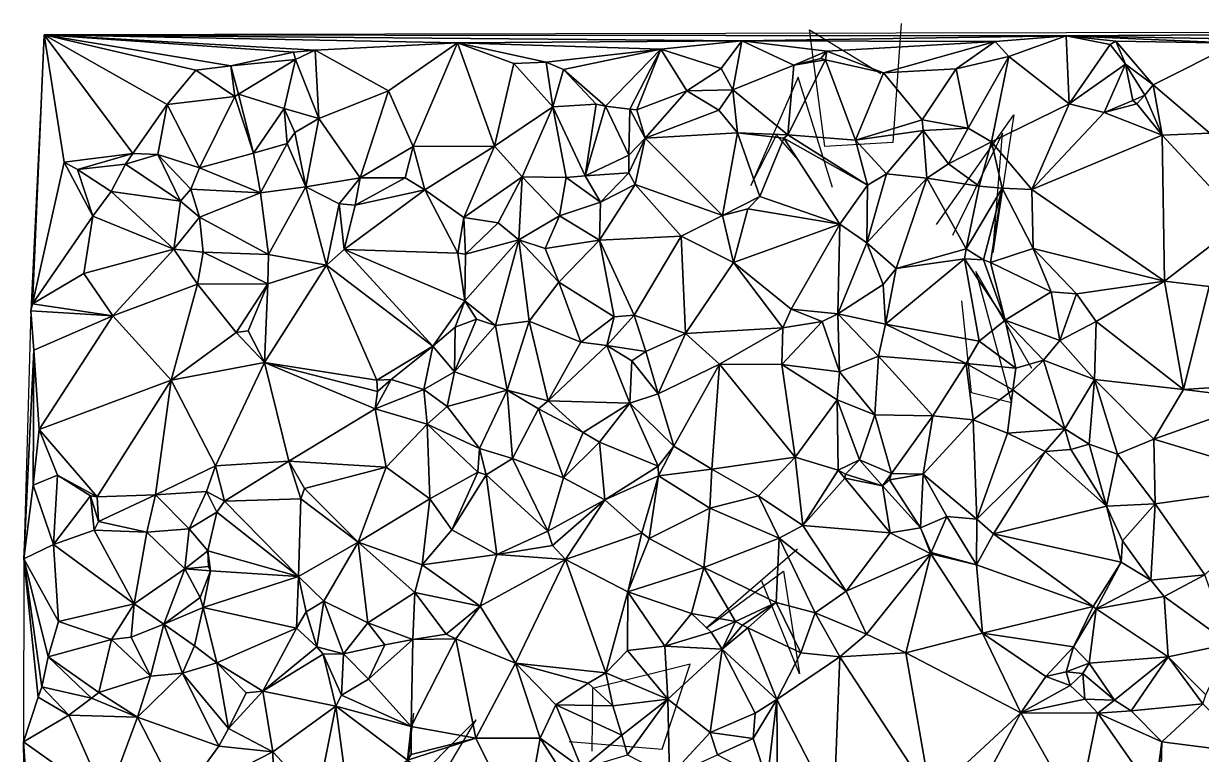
# Model space of a CAD drawing. Header units: metres. Extents: x -15 to 15.4, y -15 to 15.8.
# Drawn here: x -14.99 to 0.78, y 5.32 to 15.1 of the extents above; entities that cross this region are included whole.
import ezdxf

# ---------------------------------------------------------------- set-up
doc = ezdxf.new("R2010")
doc.units = ezdxf.units.M
doc.layers.add('CRACKS', color=1, linetype='Continuous')
doc.layers.add('STREET_MESH', color=7, linetype='Continuous')

msp = doc.modelspace()

# ---------------------------------------------------------------- linework, layer by layer
at = {"layer": 'CRACKS'}
for points in [[(-3.237, 15.103, 0.1), (-3.35, 13.513, 0.1), (-4.26, 13.457, 0.1), (-4.464, 15.02, 0.1), (-3.507, 14.435, 0.1)], [(-4.154, 12.911, 0.1), (-4.615, 14.384, 0.1), (-5.251, 12.936, 0.1), (-4.907, 13.611, 0.1), (-4.62, 13.281, 0.1)], [(-2.761, 12.415, 0.1), (-1.727, 13.883, 0.1), (-2.01, 12.033, 0.1), (-1.88, 13.636, 0.1), (-2.549, 12.269, 0.1)], [(-1.486, 10.488, 0.1), (-2.236, 11.786, 0.1), (-1.757, 10.026, 0.1), (-2.294, 10.161, 0.1), (-2.426, 11.394, 0.1)], [(-4.623, 8.069, 0.1), (-5.846, 7.011, 0.1), (-4.812, 7.776, 0.1), (-4.598, 6.398, 0.1), (-5.102, 7.639, 0.1)], [(-7.683, 5.496, 0.1), (-6.435, 5.392, 0.1), (-6.063, 6.529, 0.1), (-7.368, 6.203, 0.1), (-7.38, 5.365, 0.1)], [(-9.326, 5.118, 0.1), (-8.93, 5.783, 0.1), (-9.912, 4.799, 0.1), (-9.944, 4.297, 0.1), (-9.761, 5.872, 0.1)]]:
    msp.add_polyline3d(points, dxfattribs=at)
at = {"layer": 'STREET_MESH'}
for points in [[(-1.026, 14.94), (8.105, 14.999), (-14.715, 14.951)], [(-1.026, 14.94), (3.969, 14.844), (8.105, 14.999)], [(-14.892, 11.259), (-14.87, 11.354), (-14.715, 14.951)], [(-14.87, 11.354), (-14.444, 13.25), (-14.715, 14.951)], [(-11.084, 14.749), (-9.18, 14.846), (-14.715, 14.951)], [(-12.682, 14.479), (-12.213, 14.536), (-14.715, 14.951)], [(-12.213, 14.536), (-11.375, 14.719), (-14.715, 14.951)], [(-11.375, 14.719), (-11.084, 14.749), (-14.715, 14.951)], [(-9.18, 14.846), (-5.372, 14.871), (-14.715, 14.951)], [(-5.372, 14.871), (-1.026, 14.94), (-14.715, 14.951)], [(-13.067, 14.019), (-12.682, 14.479), (-14.715, 14.951)], [(-14.444, 13.25), (-13.527, 13.363), (-14.715, 14.951)], [(-13.527, 13.363), (-13.067, 14.019), (-14.715, 14.951)], [(-11.084, 14.749), (-10.101, 14.205), (-9.18, 14.846)], [(-10.101, 14.205), (-9.771, 13.458), (-9.18, 14.846)], [(-9.771, 13.458), (-8.683, 13.464), (-9.18, 14.846)], [(-6.453, 14.76), (-5.372, 14.871), (-9.18, 14.846)], [(-8.683, 13.464), (-8.422, 14.57), (-9.18, 14.846)], [(-8.422, 14.57), (-7.992, 14.585), (-9.18, 14.846)], [(-7.992, 14.585), (-6.453, 14.76), (-9.18, 14.846)], [(-5.648, 14.501), (-5.372, 14.871), (-6.453, 14.76)], [(-5.648, 14.501), (-5.49, 14.215), (-5.372, 14.871)], [(-5.372, 14.871), (-5.49, 14.215), (-4.672, 14.548)], [(-1.026, 14.94), (-5.372, 14.871), (-1.977, 14.865)], [(-4.231, 14.733), (-5.372, 14.871), (-4.672, 14.548)], [(-5.372, 14.871), (-4.231, 14.733), (-1.977, 14.865)], [(-4.231, 14.733), (-3.473, 14.445), (-1.977, 14.865)], [(-3.473, 14.445), (-2.499, 14.498), (-1.977, 14.865)], [(-2.499, 14.498), (-1.795, 14.664), (-1.977, 14.865)], [(-1.795, 14.664), (-1.026, 14.94), (-1.977, 14.865)], [(-1.795, 14.664), (-0.985, 14.027), (-1.026, 14.94)], [(-1.026, 14.94), (1.252, 14.839), (3.969, 14.844)], [(-0.363, 14.87), (1.252, 14.839), (-1.026, 14.94)], [(-0.438, 14.823), (-0.363, 14.87), (-1.026, 14.94)], [(-0.985, 14.027), (-0.438, 14.823), (-1.026, 14.94)], [(-0.438, 14.823), (-0.232, 14.559), (-0.363, 14.87)], [(-0.363, 14.87), (0.14, 14.284), (1.252, 14.839)], [(-0.363, 14.87), (-0.232, 14.559), (0.14, 14.284)], [(0.14, 14.284), (0.895, 13.636), (1.252, 14.839)], [(-11.346, 14.621), (-11.375, 14.719), (-12.213, 14.536)], [(-11.375, 14.719), (-11.346, 14.621), (-11.084, 14.749)], [(-11.346, 14.621), (-11.034, 13.834), (-11.084, 14.749)], [(-11.034, 13.834), (-10.101, 14.205), (-11.084, 14.749)], [(-7.992, 14.585), (-7.758, 14.49), (-6.453, 14.76)], [(-7.758, 14.49), (-7.195, 14), (-6.453, 14.76)], [(-7.195, 14), (-6.871, 13.958), (-6.453, 14.76)], [(-6.871, 13.958), (-6.778, 13.951), (-6.453, 14.76)], [(-6.778, 13.951), (-6.105, 14.203), (-6.453, 14.76)], [(-6.105, 14.203), (-5.648, 14.501), (-6.453, 14.76)], [(-4.31, 14.638), (-4.231, 14.733), (-4.672, 14.548)], [(-4.31, 14.638), (-4.25, 14.619), (-4.231, 14.733)], [(-4.231, 14.733), (-4.25, 14.619), (-3.473, 14.445)], [(-0.438, 14.823), (-0.985, 14.027), (-0.232, 14.559)], [(-12.682, 14.479), (-12.158, 14.128), (-12.213, 14.536)], [(-12.111, 14.158), (-11.346, 14.621), (-12.213, 14.536)], [(-12.158, 14.128), (-12.111, 14.158), (-12.213, 14.536)], [(-11.499, 13.967), (-11.346, 14.621), (-12.111, 14.158)], [(-11.346, 14.621), (-11.499, 13.967), (-11.034, 13.834)], [(-8.683, 13.464), (-7.902, 13.987), (-8.422, 14.57)], [(-7.902, 13.987), (-7.992, 14.585), (-8.422, 14.57)], [(-7.758, 14.49), (-7.992, 14.585), (-7.902, 13.987)], [(-5.49, 14.215), (-4.754, 13.614), (-4.672, 14.548)], [(-4.754, 13.614), (-4.25, 14.619), (-4.672, 14.548)], [(-4.754, 13.614), (-3.849, 13.541), (-4.25, 14.619)], [(-4.25, 14.619), (-4.31, 14.638), (-4.672, 14.548)], [(-4.25, 14.619), (-3.849, 13.541), (-3.473, 14.445)], [(-2.341, 13.702), (-1.795, 14.664), (-2.499, 14.498)], [(-2.028, 13.522), (-1.795, 14.664), (-2.341, 13.702)], [(-2.028, 13.522), (-0.985, 14.027), (-1.795, 14.664)], [(-0.985, 14.027), (-0.52, 13.912), (-0.232, 14.559)], [(-0.52, 13.912), (-0.134, 14.075), (-0.232, 14.559)], [(-0.232, 14.559), (0.025, 14.147), (0.14, 14.284)], [(-0.134, 14.075), (0.025, 14.147), (-0.232, 14.559)], [(-13.067, 14.019), (-12.158, 14.128), (-12.682, 14.479)], [(-7.319, 14.026), (-7.758, 14.49), (-7.902, 13.987)], [(-7.758, 14.49), (-7.319, 14.026), (-7.195, 14)], [(-5.49, 14.215), (-5.648, 14.501), (-6.105, 14.203)], [(-3.849, 13.541), (-2.957, 13.815), (-3.473, 14.445)], [(-2.957, 13.815), (-2.499, 14.498), (-3.473, 14.445)], [(-2.957, 13.815), (-2.341, 13.702), (-2.499, 14.498)], [(-11.034, 13.834), (-10.482, 13.04), (-10.101, 14.205)], [(-10.101, 14.205), (-10.482, 13.04), (-9.771, 13.458)], [(-6.105, 14.203), (-6.778, 13.951), (-6.666, 13.571)], [(-5.677, 13.943), (-6.105, 14.203), (-6.666, 13.571)], [(-5.677, 13.943), (-5.49, 14.215), (-6.105, 14.203)], [(-5.49, 14.215), (-5.677, 13.943), (-5.428, 13.639)], [(-4.754, 13.614), (-5.49, 14.215), (-5.428, 13.639)], [(0.025, 14.147), (0.259, 13.608), (0.14, 14.284)], [(0.259, 13.608), (0.895, 13.636), (0.14, 14.284)], [(-12.634, 13.174), (-12.158, 14.128), (-13.067, 14.019)], [(-12.634, 13.174), (-11.911, 13.37), (-12.158, 14.128)], [(-12.158, 14.128), (-11.911, 13.37), (-12.111, 14.158)], [(-11.911, 13.37), (-11.499, 13.967), (-12.111, 14.158)], [(-0.082, 14.03), (-0.134, 14.075), (-0.52, 13.912)], [(-0.134, 14.075), (-0.082, 14.03), (0.025, 14.147)], [(0.025, 14.147), (-0.082, 14.03), (0.259, 13.608)], [(-13.067, 14.019), (-13.527, 13.363), (-13.192, 13.353)], [(-12.634, 13.174), (-13.067, 14.019), (-13.192, 13.353)], [(-11.911, 13.37), (-11.458, 13.498), (-11.499, 13.967)], [(-11.499, 13.967), (-11.357, 13.646), (-11.034, 13.834)], [(-11.458, 13.498), (-11.357, 13.646), (-11.499, 13.967)], [(-7.902, 13.987), (-8.683, 13.464), (-8.312, 13.054)], [(-7.721, 13.042), (-7.902, 13.987), (-8.312, 13.054)], [(-7.469, 13.067), (-7.319, 14.026), (-7.902, 13.987)], [(-7.721, 13.042), (-7.469, 13.067), (-7.902, 13.987)], [(-7.319, 14.026), (-7.469, 13.067), (-7.195, 14)], [(-7.469, 13.067), (-6.884, 13.342), (-7.195, 14)], [(-6.884, 13.342), (-6.871, 13.958), (-7.195, 14)], [(-6.871, 13.958), (-6.884, 13.342), (-6.666, 13.571)], [(-6.778, 13.951), (-6.871, 13.958), (-6.666, 13.571)], [(-5.428, 13.639), (-5.677, 13.943), (-6.666, 13.571)], [(-2.028, 13.522), (-1.487, 12.882), (-0.985, 14.027)], [(-1.487, 12.882), (-0.52, 13.912), (-0.985, 14.027)], [(-0.52, 13.912), (-1.487, 12.882), (0.259, 13.608)], [(-0.082, 14.03), (-0.52, 13.912), (0.259, 13.608)], [(-11.357, 13.646), (-11.209, 12.917), (-11.034, 13.834)], [(-11.209, 12.917), (-10.482, 13.04), (-11.034, 13.834)], [(-2.941, 13.673), (-2.957, 13.815), (-3.849, 13.541)], [(-2.957, 13.815), (-2.941, 13.673), (-2.341, 13.702)], [(-11.357, 13.646), (-11.458, 13.498), (-11.209, 12.917)], [(-6.884, 13.342), (-6.883, 13.107), (-6.666, 13.571)], [(-6.883, 13.107), (-6.797, 12.948), (-6.666, 13.571)], [(-6.797, 12.948), (-5.629, 12.535), (-6.666, 13.571)], [(-5.629, 12.535), (-5.428, 13.639), (-6.666, 13.571)], [(-5.629, 12.535), (-5.128, 12.788), (-5.428, 13.639)], [(-4.806, 13.57), (-4.754, 13.614), (-5.428, 13.639)], [(-5.128, 12.788), (-4.806, 13.57), (-5.428, 13.639)], [(-4.806, 13.57), (-5.128, 12.788), (-4.056, 12.42)], [(-4.754, 13.614), (-4.806, 13.57), (-3.686, 12.941)], [(-3.686, 12.941), (-4.806, 13.57), (-4.056, 12.42)], [(-3.849, 13.541), (-4.754, 13.614), (-3.686, 12.941)], [(-3.433, 13.094), (-2.941, 13.673), (-3.849, 13.541)], [(-2.894, 13.034), (-2.941, 13.673), (-3.433, 13.094)], [(-2.941, 13.673), (-2.601, 13.227), (-2.341, 13.702)], [(-2.894, 13.034), (-2.601, 13.227), (-2.941, 13.673)], [(-2.601, 13.227), (-2.028, 13.522), (-2.341, 13.702)], [(-1.487, 12.882), (0.291, 11.655), (0.259, 13.608)], [(1.329, 12.456), (0.895, 13.636), (0.259, 13.608)], [(0.291, 11.655), (1.329, 12.456), (0.259, 13.608)], [(-11.458, 13.498), (-11.911, 13.37), (-11.814, 12.837)], [(-11.209, 12.917), (-11.458, 13.498), (-11.814, 12.837)], [(-10.482, 13.04), (-9.879, 13.039), (-9.771, 13.458)], [(-9.879, 13.039), (-9.617, 12.876), (-9.771, 13.458)], [(-9.617, 12.876), (-8.683, 13.464), (-9.771, 13.458)], [(-9.617, 12.876), (-9.092, 12.507), (-8.683, 13.464)], [(-8.683, 13.464), (-9.092, 12.507), (-8.312, 13.054)], [(-3.433, 13.094), (-3.849, 13.541), (-3.686, 12.941)], [(-2.028, 13.522), (-2.601, 13.227), (-2.19, 12.926)], [(-1.884, 12.899), (-2.028, 13.522), (-2.19, 12.926)], [(-1.487, 12.882), (-2.028, 13.522), (-1.884, 12.899)], [(-14.87, 11.354), (-14.062, 12.527), (-14.444, 13.25)], [(-14.265, 13.148), (-13.527, 13.363), (-14.444, 13.25)], [(-14.062, 12.527), (-14.265, 13.148), (-14.444, 13.25)], [(-14.265, 13.148), (-13.624, 13.222), (-13.527, 13.363)], [(-13.527, 13.363), (-13.624, 13.222), (-13.192, 13.353)], [(-13.624, 13.222), (-12.887, 12.725), (-13.192, 13.353)], [(-12.887, 12.725), (-12.75, 12.888), (-13.192, 13.353)], [(-12.75, 12.888), (-12.634, 13.174), (-13.192, 13.353)], [(-11.911, 13.37), (-12.634, 13.174), (-11.814, 12.837)], [(-6.883, 13.107), (-6.884, 13.342), (-7.469, 13.067)], [(-13.624, 13.222), (-14.265, 13.148), (-13.817, 12.858)], [(-14.265, 13.148), (-14.062, 12.527), (-13.817, 12.858)], [(-12.887, 12.725), (-13.624, 13.222), (-13.817, 12.858)], [(-12.634, 13.174), (-12.75, 12.888), (-11.814, 12.837)], [(-6.883, 13.107), (-7.469, 13.067), (-7.265, 12.713)], [(-6.797, 12.948), (-6.883, 13.107), (-7.265, 12.713)], [(-3.698, 12.168), (-3.433, 13.094), (-3.686, 12.941)], [(-2.894, 13.034), (-3.433, 13.094), (-3.698, 12.168)], [(-2.19, 12.926), (-2.601, 13.227), (-2.894, 13.034)], [(-10.482, 13.04), (-11.209, 12.917), (-10.761, 12.691)], [(-10.547, 12.674), (-10.482, 13.04), (-10.761, 12.691)], [(-10.482, 13.04), (-10.547, 12.674), (-9.879, 13.039)], [(-9.879, 13.039), (-10.547, 12.674), (-9.617, 12.876)], [(-9.092, 12.507), (-8.632, 12.438), (-8.312, 13.054)], [(-8.632, 12.438), (-8.358, 12.208), (-8.312, 13.054)], [(-8.358, 12.208), (-7.811, 12.531), (-8.312, 13.054)], [(-7.811, 12.531), (-7.721, 13.042), (-8.312, 13.054)], [(-7.721, 13.042), (-7.811, 12.531), (-7.265, 12.713)], [(-7.469, 13.067), (-7.721, 13.042), (-7.265, 12.713)], [(-7.277, 12.206), (-6.797, 12.948), (-7.265, 12.713)], [(-6.797, 12.948), (-7.277, 12.206), (-6.183, 12.259)], [(-5.629, 12.535), (-6.797, 12.948), (-6.183, 12.259)], [(-3.698, 12.168), (-3.686, 12.941), (-4.056, 12.42)], [(-2.894, 13.034), (-3.698, 12.168), (-3.303, 11.823)], [(-2.366, 12.088), (-2.894, 13.034), (-3.303, 11.823)], [(-2.366, 12.088), (-2.19, 12.926), (-2.894, 13.034)], [(-13.817, 12.858), (-14.062, 12.527), (-12.975, 12.085)], [(-12.887, 12.725), (-13.817, 12.858), (-12.975, 12.085)], [(-12.75, 12.888), (-12.887, 12.725), (-12.633, 12.512)], [(-11.814, 12.837), (-12.75, 12.888), (-12.633, 12.512)], [(-11.707, 12.013), (-11.814, 12.837), (-12.633, 12.512)], [(-11.707, 12.013), (-11.209, 12.917), (-11.814, 12.837)], [(-11.209, 12.917), (-11.707, 12.013), (-10.932, 11.869)], [(-11.209, 12.917), (-10.932, 11.869), (-10.761, 12.691)], [(-10.547, 12.674), (-10.694, 12.081), (-9.617, 12.876)], [(-10.694, 12.081), (-9.174, 12.032), (-9.617, 12.876)], [(-9.174, 12.032), (-9.092, 12.507), (-9.617, 12.876)], [(-5.128, 12.788), (-5.629, 12.535), (-5.289, 12.625)], [(-5.128, 12.788), (-5.289, 12.625), (-4.056, 12.42)], [(-2.366, 12.088), (-1.884, 12.899), (-2.19, 12.926)], [(-1.884, 12.899), (-2.366, 12.088), (-2.133, 11.939)], [(-1.884, 12.899), (-2.133, 11.939), (-2.038, 11.905)], [(-1.884, 12.899), (-2.038, 11.905), (-1.468, 12.091)], [(-1.487, 12.882), (-1.884, 12.899), (-1.468, 12.091)], [(0.291, 11.655), (-1.487, 12.882), (-1.468, 12.091)], [(-12.633, 12.512), (-12.887, 12.725), (-12.975, 12.085)], [(-10.932, 11.869), (-10.694, 12.081), (-10.761, 12.691)], [(-10.694, 12.081), (-10.547, 12.674), (-10.761, 12.691)], [(-7.811, 12.531), (-7.277, 12.206), (-7.265, 12.713)], [(-5.289, 12.625), (-5.629, 12.535), (-5.481, 11.906)], [(-4.056, 12.42), (-5.289, 12.625), (-5.481, 11.906)], [(-14.062, 12.527), (-14.87, 11.354), (-14.18, 11.758)], [(-12.975, 12.085), (-14.062, 12.527), (-14.18, 11.758)], [(-12.584, 12.045), (-12.633, 12.512), (-12.975, 12.085)], [(-12.584, 12.045), (-11.707, 12.013), (-12.633, 12.512)], [(-9.072, 12.019), (-9.092, 12.507), (-9.174, 12.032)], [(-9.092, 12.507), (-9.072, 12.019), (-8.632, 12.438)], [(-8.358, 12.208), (-8.004, 12.094), (-7.811, 12.531)], [(-8.004, 12.094), (-7.277, 12.206), (-7.811, 12.531)], [(-5.629, 12.535), (-6.183, 12.259), (-5.481, 11.906)], [(-9.072, 12.019), (-8.358, 12.208), (-8.632, 12.438)], [(-4.708, 11.281), (-4.056, 12.42), (-5.481, 11.906)], [(-4.708, 11.281), (-4.085, 11.219), (-4.056, 12.42)], [(-4.085, 11.219), (-3.698, 12.168), (-4.056, 12.42)], [(1.329, 12.456), (0.291, 11.655), (0.888, 11.585)], [(-8.671, 11.062), (-8.358, 12.208), (-9.079, 11.393)], [(-8.358, 12.208), (-9.072, 12.019), (-9.079, 11.393)], [(-8.358, 12.208), (-8.671, 11.062), (-8.218, 11.121)], [(-7.821, 11.641), (-8.358, 12.208), (-8.218, 11.121)], [(-8.004, 12.094), (-8.358, 12.208), (-7.821, 11.641)], [(-8.004, 12.094), (-7.821, 11.641), (-7.277, 12.206)], [(-7.277, 12.206), (-7.821, 11.641), (-7.078, 11.179)], [(-7.277, 12.206), (-6.814, 11.201), (-6.183, 12.259)], [(-6.814, 11.201), (-7.277, 12.206), (-7.078, 11.179)], [(-6.183, 12.259), (-6.814, 11.201), (-6.126, 10.955)], [(-6.183, 12.259), (-6.126, 10.955), (-5.481, 11.906)], [(-3.698, 12.168), (-4.085, 11.219), (-3.479, 11.612)], [(-3.698, 12.168), (-3.479, 11.612), (-3.303, 11.823)], [(-12.975, 12.085), (-14.18, 11.758), (-13.794, 11.191)], [(-12.661, 11.615), (-12.975, 12.085), (-13.794, 11.191)], [(-12.661, 11.615), (-12.584, 12.045), (-12.975, 12.085)], [(-12.584, 12.045), (-12.661, 11.615), (-11.716, 11.62)], [(-11.707, 12.013), (-12.584, 12.045), (-11.716, 11.62)], [(-10.932, 11.869), (-11.707, 12.013), (-11.716, 11.62)], [(-10.694, 12.081), (-10.932, 11.869), (-9.506, 10.784)], [(-9.079, 11.393), (-10.694, 12.081), (-9.506, 10.784)], [(-9.174, 12.032), (-10.694, 12.081), (-9.079, 11.393)], [(-9.072, 12.019), (-9.174, 12.032), (-9.079, 11.393)], [(-2.389, 11.956), (-2.366, 12.088), (-3.303, 11.823)], [(-2.133, 11.939), (-2.366, 12.088), (-2.389, 11.956)], [(-2.038, 11.905), (-1.227, 11.515), (-1.468, 12.091)], [(0.291, 11.655), (-1.468, 12.091), (-0.889, 11.485)], [(-1.468, 12.091), (-1.227, 11.515), (-0.889, 11.485)], [(-11.763, 10.569), (-10.932, 11.869), (-11.716, 11.62)], [(-10.932, 11.869), (-11.763, 10.569), (-10.259, 10.329)], [(-10.932, 11.869), (-10.259, 10.329), (-9.506, 10.784)], [(-6.126, 10.955), (-4.822, 11.029), (-5.481, 11.906)], [(-4.822, 11.029), (-4.708, 11.281), (-5.481, 11.906)], [(-3.444, 11.081), (-2.389, 11.956), (-3.303, 11.823)], [(-2.19, 10.852), (-2.389, 11.956), (-3.444, 11.081)], [(-2.389, 11.956), (-2.19, 10.852), (-1.845, 11.133)], [(-2.133, 11.939), (-2.389, 11.956), (-1.845, 11.133)], [(-2.038, 11.905), (-2.133, 11.939), (-1.845, 11.133)], [(-1.227, 11.515), (-2.038, 11.905), (-1.845, 11.133)], [(-14.18, 11.758), (-14.87, 11.354), (-13.794, 11.191)], [(-3.479, 11.612), (-3.444, 11.081), (-3.303, 11.823)], [(-13.013, 10.332), (-12.661, 11.615), (-13.794, 11.191)], [(-12.144, 10.968), (-12.661, 11.615), (-13.013, 10.332)], [(-12.661, 11.615), (-12.144, 10.968), (-11.716, 11.62)], [(-12.144, 10.968), (-11.981, 10.993), (-11.716, 11.62)], [(-11.981, 10.993), (-11.763, 10.569), (-11.716, 11.62)], [(-7.525, 10.84), (-7.821, 11.641), (-8.218, 11.121)], [(-7.821, 11.641), (-7.525, 10.84), (-7.078, 11.179)], [(-4.085, 11.219), (-3.444, 11.081), (-3.479, 11.612)], [(-1.112, 10.862), (-1.227, 11.515), (-1.845, 11.133)], [(-1.227, 11.515), (-1.112, 10.862), (-0.889, 11.485)], [(-0.624, 11.118), (0.291, 11.655), (-0.889, 11.485)], [(0.291, 11.655), (-0.624, 11.118), (0.546, 10.205)], [(0.291, 11.655), (0.546, 10.205), (0.888, 11.585)], [(0.546, 10.205), (1.501, 10.269), (0.888, 11.585)], [(-9.21, 11.038), (-9.079, 11.393), (-9.506, 10.784)], [(-9.21, 11.038), (-8.924, 11.148), (-9.079, 11.393)], [(-8.924, 11.148), (-8.671, 11.062), (-9.079, 11.393)], [(-1.112, 10.862), (-0.624, 11.118), (-0.889, 11.485)], [(-14.853, 10.73), (-14.892, 11.259), (-14.985, 7.938)], [(-13.794, 11.191), (-14.87, 11.354), (-14.892, 11.259)], [(-14.853, 10.73), (-13.794, 11.191), (-14.892, 11.259)], [(-7.178, 10.793), (-6.814, 11.201), (-7.078, 11.179)], [(-6.814, 11.201), (-7.178, 10.793), (-6.654, 10.713)], [(-6.814, 11.201), (-6.654, 10.713), (-6.126, 10.955)], [(-4.293, 11.114), (-4.708, 11.281), (-4.822, 11.029)], [(-4.085, 11.219), (-4.708, 11.281), (-4.293, 11.114)], [(-4.062, 10.443), (-4.085, 11.219), (-4.293, 11.114)], [(-3.444, 11.081), (-4.085, 11.219), (-3.542, 10.65)], [(-4.085, 11.219), (-4.062, 10.443), (-3.542, 10.65)], [(-13.794, 11.191), (-14.853, 10.73), (-14.782, 9.67)], [(-13.013, 10.332), (-13.794, 11.191), (-14.782, 9.67)], [(-8.924, 11.148), (-9.218, 10.441), (-8.671, 11.062)], [(-8.924, 11.148), (-9.21, 11.038), (-9.218, 10.441)], [(-8.671, 11.062), (-9.218, 10.441), (-8.512, 10.199)], [(-8.671, 11.062), (-8.512, 10.199), (-8.218, 11.121)], [(-8.218, 11.121), (-8.512, 10.199), (-7.963, 10.054)], [(-7.525, 10.84), (-8.218, 11.121), (-7.963, 10.054)], [(-7.525, 10.84), (-7.178, 10.793), (-7.078, 11.179)], [(-4.835, 10.539), (-4.293, 11.114), (-4.822, 11.029)], [(-4.835, 10.539), (-4.062, 10.443), (-4.293, 11.114)], [(-2.366, 10.554), (-3.444, 11.081), (-3.542, 10.65)], [(-2.366, 10.554), (-2.19, 10.852), (-3.444, 11.081)], [(-2.19, 10.852), (-1.699, 10.492), (-1.845, 11.133)], [(-1.332, 10.599), (-1.112, 10.862), (-1.845, 11.133)], [(-1.699, 10.492), (-1.332, 10.599), (-1.845, 11.133)], [(-0.624, 11.118), (-1.112, 10.862), (-0.647, 10.34)], [(0.546, 10.205), (-0.624, 11.118), (-0.647, 10.34)], [(-11.763, 10.569), (-12.144, 10.968), (-13.013, 10.332)], [(-11.981, 10.993), (-12.144, 10.968), (-11.763, 10.569)], [(-9.218, 10.441), (-9.21, 11.038), (-9.506, 10.784)], [(-6.654, 10.713), (-6.492, 10.146), (-6.126, 10.955)], [(-6.492, 10.146), (-5.671, 10.543), (-6.126, 10.955)], [(-5.671, 10.543), (-4.822, 11.029), (-6.126, 10.955)], [(-5.671, 10.543), (-4.835, 10.539), (-4.822, 11.029)], [(-14.86, 8.927), (-14.853, 10.73), (-14.985, 7.938)], [(-14.853, 10.73), (-14.86, 8.927), (-14.782, 9.67)], [(-10.259, 10.329), (-10.067, 10.338), (-9.506, 10.784)], [(-10.067, 10.338), (-9.63, 10.204), (-9.506, 10.784)], [(-9.63, 10.204), (-9.218, 10.441), (-9.506, 10.784)], [(-7.178, 10.793), (-7.525, 10.84), (-7.963, 10.054)], [(-6.869, 10.023), (-7.178, 10.793), (-7.963, 10.054)], [(-7.178, 10.793), (-6.843, 10.59), (-6.654, 10.713)], [(-6.843, 10.59), (-7.178, 10.793), (-6.869, 10.023)], [(-1.699, 10.492), (-2.19, 10.852), (-2.366, 10.554)], [(-1.112, 10.862), (-1.332, 10.599), (-0.647, 10.34)], [(-12.418, 9.183), (-11.763, 10.569), (-13.013, 10.332)], [(-11.436, 9.245), (-11.763, 10.569), (-12.418, 9.183)], [(-11.763, 10.569), (-11.436, 9.245), (-10.28, 9.946)], [(-11.763, 10.569), (-10.249, 10.179), (-10.259, 10.329)], [(-10.249, 10.179), (-11.763, 10.569), (-10.28, 9.946)], [(-6.492, 10.146), (-6.843, 10.59), (-6.869, 10.023)], [(-6.843, 10.59), (-6.492, 10.146), (-6.654, 10.713)], [(-4.062, 10.443), (-3.591, 9.868), (-3.542, 10.65)], [(-3.591, 9.868), (-2.811, 9.852), (-3.542, 10.65)], [(-2.811, 9.852), (-2.366, 10.554), (-3.542, 10.65)], [(-1.045, 9.68), (-1.332, 10.599), (-1.743, 10.201)], [(-1.332, 10.599), (-1.699, 10.492), (-1.743, 10.201)], [(-1.332, 10.599), (-1.045, 9.68), (-0.647, 10.34)], [(-9.218, 10.441), (-9.63, 10.204), (-9.318, 9.98)], [(-9.218, 10.441), (-9.318, 9.98), (-8.512, 10.199)], [(-6.281, 9.448), (-5.671, 10.543), (-6.492, 10.146)], [(-5.671, 10.543), (-6.281, 9.448), (-5.773, 9.14)], [(-5.671, 10.543), (-5.773, 9.14), (-4.657, 9.3)], [(-5.671, 10.543), (-4.657, 9.3), (-4.835, 10.539)], [(-4.062, 10.443), (-4.835, 10.539), (-4.093, 10.069)], [(-4.835, 10.539), (-4.657, 9.3), (-4.093, 10.069)], [(-3.591, 9.868), (-4.062, 10.443), (-4.093, 10.069)], [(-2.271, 9.8), (-2.366, 10.554), (-2.811, 9.852)], [(-2.366, 10.554), (-2.271, 9.8), (-1.743, 10.201)], [(-1.699, 10.492), (-2.366, 10.554), (-1.743, 10.201)], [(-14.002, 8.768), (-13.013, 10.332), (-14.782, 9.67)], [(-13.221, 8.796), (-13.013, 10.332), (-14.002, 8.768)], [(-13.221, 8.796), (-12.418, 9.183), (-13.013, 10.332)], [(-10.067, 10.338), (-10.249, 10.179), (-10.28, 9.946)], [(-9.63, 10.204), (-10.067, 10.338), (-10.28, 9.946)], [(-10.249, 10.179), (-10.067, 10.338), (-10.259, 10.329)], [(-1.045, 9.68), (-0.72, 9.474), (-0.647, 10.34)], [(-0.72, 9.474), (-0.339, 9.34), (-0.647, 10.34)], [(0.546, 10.205), (-0.647, 10.34), (0.149, 9.54)], [(-0.647, 10.34), (-0.339, 9.34), (0.149, 9.54)], [(1.501, 10.269), (0.546, 10.205), (1.64, 10.07)], [(-9.585, 9.741), (-9.63, 10.204), (-10.28, 9.946)], [(-9.63, 10.204), (-9.585, 9.741), (-9.318, 9.98)], [(-8.512, 10.199), (-9.318, 9.98), (-8.882, 9.417)], [(-8.441, 9.284), (-8.512, 10.199), (-8.882, 9.417)], [(-8.512, 10.199), (-8.091, 9.949), (-7.963, 10.054)], [(-8.441, 9.284), (-8.091, 9.949), (-8.512, 10.199)], [(-6.281, 9.448), (-6.492, 10.146), (-6.869, 10.023)], [(-2.271, 9.8), (-1.811, 9.623), (-1.743, 10.201)], [(-1.811, 9.623), (-1.045, 9.68), (-1.743, 10.201)], [(0.546, 10.205), (0.149, 9.54), (1.64, 10.07)], [(-10.28, 9.946), (-11.436, 9.245), (-10.131, 9.165)], [(-9.585, 9.741), (-10.28, 9.946), (-10.131, 9.165)], [(-9.318, 9.98), (-9.585, 9.741), (-8.882, 9.417)], [(-8.091, 9.949), (-8.441, 9.284), (-7.758, 9.022)], [(-8.091, 9.949), (-7.496, 9.629), (-7.963, 10.054)], [(-7.496, 9.629), (-8.091, 9.949), (-7.758, 9.022)], [(-7.496, 9.629), (-6.869, 10.023), (-7.963, 10.054)], [(-7.496, 9.629), (-7.278, 9.503), (-6.869, 10.023)], [(-7.278, 9.503), (-6.492, 9.178), (-6.869, 10.023)], [(-6.492, 9.178), (-6.281, 9.448), (-6.869, 10.023)], [(-4.093, 10.069), (-4.657, 9.3), (-4.082, 9.127)], [(-3.796, 9.265), (-4.093, 10.069), (-4.082, 9.127)], [(-3.796, 9.265), (-3.591, 9.868), (-4.093, 10.069)], [(1.64, 10.07), (0.149, 9.54), (2.115, 8.946)], [(-3.796, 9.265), (-3.367, 9.081), (-3.591, 9.868)], [(-3.591, 9.868), (-3.367, 9.081), (-2.811, 9.852)], [(-3.367, 9.081), (-2.942, 9.073), (-2.811, 9.852)], [(-2.942, 9.073), (-2.271, 9.8), (-2.811, 9.852)], [(-2.942, 9.073), (-2.221, 8.471), (-2.271, 9.8)], [(-2.271, 9.8), (-2.221, 8.471), (-1.811, 9.623)], [(-14.86, 8.927), (-14.535, 9.06), (-14.782, 9.67)], [(-14.535, 9.06), (-14.002, 8.768), (-14.782, 9.67)], [(-9.547, 8.742), (-9.585, 9.741), (-10.131, 9.165)], [(-9.585, 9.741), (-8.906, 9.098), (-8.882, 9.417)], [(-8.906, 9.098), (-9.585, 9.741), (-9.547, 8.742)], [(-7.278, 9.503), (-7.496, 9.629), (-7.758, 9.022)], [(-1.811, 9.623), (-2.221, 8.471), (-1.306, 9.374)], [(-1.045, 9.68), (-1.811, 9.623), (-1.306, 9.374)], [(-0.962, 9.404), (-1.045, 9.68), (-1.306, 9.374)], [(-0.962, 9.404), (-0.72, 9.474), (-1.045, 9.68)], [(-7.206, 8.727), (-7.278, 9.503), (-7.758, 9.022)], [(-7.206, 8.727), (-6.492, 9.178), (-7.278, 9.503)], [(-0.72, 9.474), (-0.962, 9.404), (-0.488, 8.644)], [(-0.339, 9.34), (-0.72, 9.474), (-0.488, 8.644)], [(-0.339, 9.34), (0.164, 8.674), (0.149, 9.54)], [(0.149, 9.54), (0.164, 8.674), (2.115, 8.946)], [(-8.906, 9.098), (-8.793, 9.062), (-8.882, 9.417)], [(-8.793, 9.062), (-8.441, 9.284), (-8.882, 9.417)], [(-6.281, 9.448), (-6.492, 9.178), (-6.486, 9.05)], [(-5.773, 9.14), (-6.281, 9.448), (-6.486, 9.05)], [(-2.221, 8.471), (-1.999, 8.275), (-1.306, 9.374)], [(-1.999, 8.275), (-0.488, 8.644), (-1.306, 9.374)], [(-0.488, 8.644), (-0.962, 9.404), (-1.306, 9.374)], [(0.164, 8.674), (-0.339, 9.34), (-0.488, 8.644)], [(-12.537, 8.839), (-12.418, 9.183), (-13.221, 8.796)], [(-12.537, 8.839), (-12.297, 8.709), (-12.418, 9.183)], [(-12.297, 8.709), (-11.436, 9.245), (-12.418, 9.183)], [(-11.436, 9.245), (-12.297, 8.709), (-11.275, 8.742)], [(-11.436, 9.245), (-11.275, 8.742), (-11.225, 8.882)], [(-11.436, 9.245), (-11.225, 8.882), (-10.131, 9.165)], [(-11.225, 8.882), (-10.506, 8.162), (-10.131, 9.165)], [(-10.506, 8.162), (-9.547, 8.742), (-10.131, 9.165)], [(-7.966, 8.309), (-8.441, 9.284), (-8.793, 9.062)], [(-8.441, 9.284), (-7.966, 8.309), (-7.758, 9.022)], [(-6.492, 9.178), (-7.206, 8.727), (-6.486, 9.05)], [(-4.657, 9.3), (-5.773, 9.14), (-5.146, 8.783)], [(-4.657, 9.3), (-5.146, 8.783), (-4.553, 8.384)], [(-4.657, 9.3), (-4.553, 8.384), (-4.082, 9.127)], [(-3.983, 9.073), (-3.796, 9.265), (-4.082, 9.127)], [(-3.487, 8.916), (-3.796, 9.265), (-3.983, 9.073)], [(-3.796, 9.265), (-3.487, 8.916), (-3.367, 9.081)], [(-14.588, 8.133), (-14.535, 9.06), (-14.86, 8.927)], [(-14.092, 8.782), (-14.535, 9.06), (-14.588, 8.133)], [(-14.535, 9.06), (-14.092, 8.782), (-14.002, 8.768)], [(-9.255, 8.329), (-8.906, 9.098), (-9.547, 8.742)], [(-8.906, 9.098), (-9.255, 8.329), (-8.793, 9.062)], [(-8.793, 9.062), (-9.255, 8.329), (-8.649, 7.996)], [(-7.966, 8.309), (-8.793, 9.062), (-8.649, 7.996)], [(-7.966, 8.309), (-7.206, 8.727), (-7.758, 9.022)], [(-7.206, 8.727), (-6.711, 8.288), (-6.486, 9.05)], [(-6.711, 8.288), (-6.61, 8.21), (-6.486, 9.05)], [(-6.61, 8.21), (-5.798, 8.618), (-6.486, 9.05)], [(-5.798, 8.618), (-5.773, 9.14), (-6.486, 9.05)], [(-5.146, 8.783), (-5.773, 9.14), (-5.798, 8.618)], [(-4.553, 8.384), (-3.992, 9.019), (-4.082, 9.127)], [(-3.384, 8.289), (-3.992, 9.019), (-4.553, 8.384)], [(-3.992, 9.019), (-3.983, 9.073), (-4.082, 9.127)], [(-3.487, 8.916), (-3.983, 9.073), (-3.992, 9.019)], [(-3.487, 8.916), (-3.992, 9.019), (-3.384, 8.289)], [(-3.487, 8.916), (-3.392, 8.998), (-3.367, 9.081)], [(-3.487, 8.916), (-2.978, 8.354), (-3.392, 8.998)], [(-3.392, 8.998), (-2.942, 9.073), (-3.367, 9.081)], [(-3.392, 8.998), (-2.978, 8.354), (-2.942, 9.073)], [(-2.942, 9.073), (-2.978, 8.354), (-2.624, 8.504)], [(-2.221, 8.471), (-2.942, 9.073), (-2.624, 8.504)], [(-14.588, 8.133), (-14.86, 8.927), (-14.985, 7.938)], [(-12.537, 8.839), (-13.221, 8.796), (-12.771, 8.34)], [(-12.403, 8.566), (-12.537, 8.839), (-12.771, 8.34)], [(-12.403, 8.566), (-12.297, 8.709), (-12.537, 8.839)], [(-11.225, 8.882), (-11.275, 8.742), (-10.506, 8.162)], [(-2.978, 8.354), (-3.487, 8.916), (-3.384, 8.289)], [(0.164, 8.674), (0.831, 7.727), (2.115, 8.946)], [(-14.092, 8.782), (-14.588, 8.133), (-14.045, 8.321)], [(-13.987, 8.44), (-14.092, 8.782), (-14.045, 8.321)], [(-14.092, 8.782), (-13.987, 8.44), (-14.002, 8.768)], [(-13.987, 8.44), (-13.221, 8.796), (-14.002, 8.768)], [(-13.987, 8.44), (-13.336, 8.296), (-13.221, 8.796)], [(-13.221, 8.796), (-13.336, 8.296), (-12.771, 8.34)], [(-12.297, 8.709), (-12.403, 8.566), (-11.307, 7.701)], [(-11.275, 8.742), (-12.297, 8.709), (-11.307, 7.701)], [(-11.275, 8.742), (-11.307, 7.701), (-10.506, 8.162)], [(-9.652, 7.857), (-9.547, 8.742), (-10.506, 8.162)], [(-9.652, 7.857), (-9.255, 8.329), (-9.547, 8.742)], [(-7.904, 8.12), (-7.206, 8.727), (-7.966, 8.309)], [(-7.206, 8.727), (-7.904, 8.12), (-7.732, 7.932)], [(-6.711, 8.288), (-7.206, 8.727), (-7.732, 7.932)], [(-5.146, 8.783), (-5.798, 8.618), (-4.869, 8.217)], [(-4.553, 8.384), (-5.146, 8.783), (-4.869, 8.217)], [(-12.521, 8.045), (-12.403, 8.566), (-12.771, 8.34)], [(-12.403, 8.566), (-12.521, 8.045), (-11.307, 7.701)], [(-5.798, 8.618), (-6.61, 8.21), (-5.877, 7.823)], [(-5.798, 8.618), (-5.877, 7.823), (-4.869, 8.217)], [(-1.999, 8.275), (-0.288, 7.893), (-0.488, 8.644)], [(-0.271, 8.182), (0.164, 8.674), (-0.488, 8.644)], [(-0.288, 7.893), (-0.271, 8.182), (-0.488, 8.644)], [(0.164, 8.674), (-0.271, 8.182), (0.106, 7.654)], [(0.164, 8.674), (0.106, 7.654), (0.831, 7.727)], [(-13.336, 8.296), (-13.987, 8.44), (-14.045, 8.321)], [(-3.975, 7.508), (-4.553, 8.384), (-4.869, 8.217)], [(-3.975, 7.508), (-3.384, 8.289), (-4.553, 8.384)], [(-2.978, 8.354), (-2.835, 8.025), (-2.624, 8.504)], [(-2.624, 8.504), (-2.835, 8.025), (-2.226, 7.859)], [(-2.221, 8.471), (-2.624, 8.504), (-2.226, 7.859)], [(-1.999, 8.275), (-2.221, 8.471), (-2.226, 7.859)], [(-14.588, 8.133), (-13.51, 7.338), (-14.045, 8.321)], [(-13.51, 7.338), (-13.336, 8.296), (-14.045, 8.321)], [(-12.83, 7.805), (-13.336, 8.296), (-13.51, 7.338)], [(-13.336, 8.296), (-12.83, 7.805), (-12.771, 8.34)], [(-12.83, 7.805), (-12.521, 8.045), (-12.771, 8.34)], [(-9.255, 8.329), (-9.652, 7.857), (-8.649, 7.996)], [(-7.904, 8.12), (-7.966, 8.309), (-8.649, 7.996)], [(-6.711, 8.288), (-7.732, 7.932), (-6.895, 7.497)], [(-6.61, 8.21), (-6.711, 8.288), (-6.895, 7.497)], [(-6.61, 8.21), (-6.895, 7.497), (-5.877, 7.823)], [(-5.877, 7.823), (-4.911, 7.353), (-4.869, 8.217)], [(-4.911, 7.353), (-4.389, 7.216), (-4.869, 8.217)], [(-4.389, 7.216), (-3.975, 7.508), (-4.869, 8.217)], [(-3.975, 7.508), (-2.84, 8.007), (-3.384, 8.289)], [(-2.84, 8.007), (-2.978, 8.354), (-3.384, 8.289)], [(-2.835, 8.025), (-2.978, 8.354), (-2.84, 8.007)], [(-0.664, 7.302), (-1.999, 8.275), (-2.226, 7.859)], [(-0.288, 7.893), (-1.999, 8.275), (-0.664, 7.302)], [(-14.523, 7.099), (-14.588, 8.133), (-14.985, 7.938)], [(-13.51, 7.338), (-14.588, 8.133), (-14.523, 7.099)], [(-12.521, 8.045), (-12.83, 7.805), (-12.511, 7.838)], [(-12.487, 7.78), (-12.521, 8.045), (-12.511, 7.838)], [(-12.521, 8.045), (-12.487, 7.78), (-11.307, 7.701)], [(-11.307, 7.701), (-10.97, 7.374), (-10.506, 8.162)], [(-10.97, 7.374), (-10.378, 7.083), (-10.506, 8.162)], [(-9.749, 7.487), (-9.652, 7.857), (-10.506, 8.162)], [(-10.378, 7.083), (-9.749, 7.487), (-10.506, 8.162)], [(-7.732, 7.932), (-7.904, 8.12), (-8.649, 7.996)], [(0.106, 7.654), (-0.271, 8.182), (-0.288, 7.893)], [(-14.794, 6.088), (-14.985, 7.938), (-14.989, 5.488)], [(-14.794, 6.088), (-14.745, 6.226), (-14.985, 7.938)], [(-14.661, 6.626), (-14.523, 7.099), (-14.985, 7.938)], [(-14.745, 6.226), (-14.661, 6.626), (-14.985, 7.938)], [(-9.652, 7.857), (-8.873, 7.305), (-8.649, 7.996)], [(-8.873, 7.305), (-7.732, 7.932), (-8.649, 7.996)], [(-8.873, 7.305), (-8.4, 6.545), (-7.732, 7.932)], [(-8.4, 6.545), (-7.192, 6.415), (-7.732, 7.932)], [(-7.732, 7.932), (-7.192, 6.415), (-6.895, 7.497)], [(-2.84, 8.007), (-3.975, 7.508), (-3.702, 6.931)], [(-2.84, 8.007), (-3.702, 6.931), (-3.175, 6.68)], [(-2.147, 6.945), (-2.84, 8.007), (-3.175, 6.68)], [(-2.835, 8.025), (-2.84, 8.007), (-2.226, 7.859)], [(-2.84, 8.007), (-2.147, 6.945), (-2.226, 7.859)], [(-0.626, 7.271), (-0.288, 7.893), (-0.664, 7.302)], [(-0.626, 7.271), (0.106, 7.654), (-0.288, 7.893)], [(-13.109, 7.063), (-12.83, 7.805), (-13.51, 7.338)], [(-13.109, 7.063), (-12.623, 7.423), (-12.83, 7.805)], [(-12.83, 7.805), (-12.487, 7.78), (-12.511, 7.838)], [(-12.623, 7.423), (-12.487, 7.78), (-12.83, 7.805)], [(-12.487, 7.78), (-12.623, 7.423), (-12.585, 7.287)], [(-11.307, 7.701), (-12.487, 7.78), (-12.585, 7.287)], [(-9.749, 7.487), (-8.873, 7.305), (-9.652, 7.857)], [(-6.895, 7.497), (-6.043, 7.209), (-5.877, 7.823)], [(-6.043, 7.209), (-5.453, 7.101), (-5.877, 7.823)], [(-5.877, 7.823), (-5.453, 7.101), (-4.911, 7.353)], [(-2.147, 6.945), (-0.664, 7.302), (-2.226, 7.859)], [(-11.307, 7.701), (-12.585, 7.287), (-11.333, 7.012)], [(-11.205, 7.231), (-11.307, 7.701), (-11.333, 7.012)], [(-11.205, 7.231), (-10.97, 7.374), (-11.307, 7.701)], [(0.106, 7.654), (-0.626, 7.271), (0.287, 7.435)], [(0.831, 7.727), (0.106, 7.654), (0.287, 7.435)], [(1.162, 6.803), (0.831, 7.727), (0.287, 7.435)], [(-12.623, 7.423), (-13.109, 7.063), (-12.585, 7.287)], [(-9.749, 7.487), (-10.378, 7.083), (-9.778, 6.861)], [(-9.331, 6.931), (-9.749, 7.487), (-9.778, 6.861)], [(-9.749, 7.487), (-9.331, 6.931), (-8.873, 7.305)], [(-7.192, 6.415), (-6.9, 6.711), (-6.895, 7.497)], [(-6.9, 6.711), (-6.403, 6.772), (-6.895, 7.497)], [(-6.403, 6.772), (-6.043, 7.209), (-6.895, 7.497)], [(-3.702, 6.931), (-3.975, 7.508), (-4.389, 7.216)], [(-0.626, 7.271), (0.338, 6.627), (0.287, 7.435)], [(0.338, 6.627), (1.162, 6.803), (0.287, 7.435)], [(-13.813, 6.861), (-13.51, 7.338), (-14.523, 7.099)], [(-13.813, 6.861), (-13.546, 6.891), (-13.51, 7.338)], [(-13.546, 6.891), (-13.109, 7.063), (-13.51, 7.338)], [(-13.109, 7.063), (-12.702, 6.775), (-12.585, 7.287)], [(-12.702, 6.775), (-12.399, 6.546), (-12.585, 7.287)], [(-12.585, 7.287), (-12.399, 6.546), (-11.333, 7.012)], [(-11.205, 7.231), (-11.061, 6.761), (-10.97, 7.374)], [(-11.061, 6.761), (-10.703, 6.667), (-10.97, 7.374)], [(-10.703, 6.667), (-10.378, 7.083), (-10.97, 7.374)], [(-8.873, 7.305), (-9.331, 6.931), (-9.198, 6.867)], [(-8.4, 6.545), (-8.873, 7.305), (-9.198, 6.867)], [(-5.453, 7.101), (-5.359, 7.052), (-4.911, 7.353)], [(-5.359, 7.052), (-5.292, 7.014), (-4.911, 7.353)], [(-5.292, 7.014), (-4.579, 6.68), (-4.911, 7.353)], [(-4.579, 6.68), (-4.389, 7.216), (-4.911, 7.353)], [(-2.147, 6.945), (-0.93, 6.76), (-0.664, 7.302)], [(-0.93, 6.76), (-0.626, 7.271), (-0.664, 7.302)], [(-0.719, 6.544), (-0.626, 7.271), (-0.93, 6.76)], [(-0.626, 7.271), (-0.719, 6.544), (0.338, 6.627)], [(-14.661, 6.626), (-13.813, 6.861), (-14.523, 7.099)], [(-11.061, 6.761), (-11.205, 7.231), (-11.333, 7.012)], [(-6.043, 7.209), (-6.403, 6.772), (-5.782, 6.956)], [(-5.453, 7.101), (-6.043, 7.209), (-5.782, 6.956)], [(-5.634, 6.729), (-5.453, 7.101), (-5.782, 6.956)], [(-5.359, 7.052), (-5.453, 7.101), (-5.634, 6.729)], [(-4.389, 7.216), (-4.579, 6.68), (-4.059, 6.629)], [(-3.702, 6.931), (-4.389, 7.216), (-4.059, 6.629)], [(-13.109, 7.063), (-13.546, 6.891), (-13.289, 6.369)], [(-12.86, 6.409), (-13.109, 7.063), (-13.289, 6.369)], [(-13.109, 7.063), (-12.86, 6.409), (-12.702, 6.775)], [(-12.399, 6.546), (-11.786, 6.17), (-11.333, 7.012)], [(-11.786, 6.17), (-11.061, 6.761), (-11.333, 7.012)], [(-10.703, 6.667), (-10.152, 6.787), (-10.378, 7.083)], [(-10.378, 7.083), (-10.152, 6.787), (-9.778, 6.861)], [(-6.403, 6.772), (-5.634, 6.729), (-5.782, 6.956)], [(-5.292, 7.014), (-5.359, 7.052), (-5.634, 6.729)], [(-4.902, 6.057), (-5.292, 7.014), (-5.634, 6.729)], [(-5.292, 7.014), (-4.902, 6.057), (-4.579, 6.68)], [(-2.147, 6.945), (-3.175, 6.68), (-1.636, 5.877)], [(-2.147, 6.945), (-1.636, 5.877), (-1.3, 6.366)], [(-0.93, 6.76), (-2.147, 6.945), (-1.3, 6.366)], [(-13.981, 6.151), (-13.813, 6.861), (-14.661, 6.626)], [(-13.813, 6.861), (-13.981, 6.151), (-13.289, 6.369)], [(-13.546, 6.891), (-13.813, 6.861), (-13.289, 6.369)], [(-10.152, 6.787), (-10.703, 6.667), (-10.368, 6.329)], [(-9.778, 6.861), (-10.368, 6.329), (-9.8, 5.695)], [(-10.152, 6.787), (-10.368, 6.329), (-9.778, 6.861)], [(-8.933, 5.539), (-9.198, 6.867), (-9.8, 5.695)], [(-9.198, 6.867), (-9.778, 6.861), (-9.8, 5.695)], [(-9.198, 6.867), (-9.331, 6.931), (-9.778, 6.861)], [(-8.4, 6.545), (-9.198, 6.867), (-8.933, 5.539)], [(-3.175, 6.68), (-3.702, 6.931), (-4.059, 6.629)], [(0.338, 6.627), (0.842, 6.121), (1.162, 6.803)], [(-14.079, 6.075), (-14.661, 6.626), (-14.745, 6.226)], [(-14.079, 6.075), (-13.981, 6.151), (-14.661, 6.626)], [(-12.702, 6.775), (-12.86, 6.409), (-12.399, 6.546)], [(-10.976, 6.663), (-11.061, 6.761), (-11.786, 6.17)], [(-10.976, 6.663), (-11.786, 6.17), (-10.808, 5.967)], [(-10.703, 6.667), (-11.061, 6.761), (-10.976, 6.663)], [(-10.73, 6.114), (-10.703, 6.667), (-10.976, 6.663)], [(-10.73, 6.114), (-10.976, 6.663), (-10.808, 5.967)], [(-10.703, 6.667), (-10.73, 6.114), (-10.368, 6.329)], [(-6.9, 6.711), (-7.192, 6.415), (-6.362, 6.061)], [(-6.403, 6.772), (-6.9, 6.711), (-6.362, 6.061)], [(-6.403, 6.772), (-6.362, 6.061), (-5.634, 6.729)], [(-6.362, 6.061), (-5.792, 5.614), (-5.634, 6.729)], [(-5.792, 5.614), (-5.193, 5.873), (-5.634, 6.729)], [(-5.193, 5.873), (-4.902, 6.057), (-5.634, 6.729)], [(-4.579, 6.68), (-4.902, 6.057), (-4.059, 6.629)], [(-4.902, 6.057), (-4.136, 4.575), (-4.059, 6.629)], [(-4.136, 4.575), (-2.839, 4.764), (-4.059, 6.629)], [(-2.839, 4.764), (-3.175, 6.68), (-4.059, 6.629)], [(-1.636, 5.877), (-3.175, 6.68), (-2.839, 4.764)], [(-1.025, 6.426), (-0.93, 6.76), (-1.3, 6.366)], [(-1.025, 6.426), (-0.719, 6.544), (-0.93, 6.76)], [(-0.719, 6.544), (-0.381, 6.05), (0.338, 6.627)], [(0.338, 6.627), (-0.381, 6.05), (-0.158, 5.906)], [(0.338, 6.627), (-0.158, 5.906), (0.802, 5.998)], [(0.842, 6.121), (0.338, 6.627), (0.802, 5.998)], [(-12.86, 6.409), (-12.243, 5.668), (-12.399, 6.546)], [(-12.007, 6.146), (-11.786, 6.17), (-12.399, 6.546)], [(-12.243, 5.668), (-12.007, 6.146), (-12.399, 6.546)], [(-8.071, 5.54), (-8.4, 6.545), (-8.933, 5.539)], [(-7.192, 6.415), (-8.4, 6.545), (-7.427, 6.274)], [(-8.4, 6.545), (-7.859, 5.984), (-7.427, 6.274)], [(-7.859, 5.984), (-8.4, 6.545), (-8.071, 5.54)], [(-1.025, 6.426), (-0.803, 6.405), (-0.719, 6.544)], [(-0.719, 6.544), (-0.803, 6.405), (-0.381, 6.05)], [(-13.981, 6.151), (-13.461, 5.822), (-13.289, 6.369)], [(-13.461, 5.822), (-12.86, 6.409), (-13.289, 6.369)], [(-12.372, 5.434), (-12.86, 6.409), (-13.461, 5.822)], [(-12.86, 6.409), (-12.372, 5.434), (-12.243, 5.668)], [(-10.368, 6.329), (-10.73, 6.114), (-9.8, 5.695)], [(-7.096, 5.973), (-7.192, 6.415), (-7.427, 6.274)], [(-7.192, 6.415), (-7.096, 5.973), (-6.362, 6.061)], [(-1.636, 5.877), (-0.975, 6.242), (-1.3, 6.366)], [(-0.975, 6.242), (-1.025, 6.426), (-1.3, 6.366)], [(-0.803, 6.405), (-1.025, 6.426), (-0.975, 6.242)], [(-0.803, 6.405), (-0.975, 6.242), (-0.777, 6.063)], [(-0.381, 6.05), (-0.803, 6.405), (-0.777, 6.063)], [(-14.794, 6.088), (-14.383, 5.846), (-14.745, 6.226)], [(-14.383, 5.846), (-14.079, 6.075), (-14.745, 6.226)], [(-11.786, 6.17), (-12.243, 5.668), (-11.651, 5.357)], [(-12.007, 6.146), (-12.243, 5.668), (-11.786, 6.17)], [(-10.808, 5.967), (-11.786, 6.17), (-11.651, 5.357)], [(-7.859, 5.984), (-7.096, 5.973), (-7.427, 6.274)], [(-0.777, 6.063), (-0.975, 6.242), (-1.636, 5.877)], [(-14.383, 5.846), (-14.794, 6.088), (-14.989, 5.488)], [(-14.383, 5.846), (-13.461, 5.822), (-14.079, 6.075)], [(-14.079, 6.075), (-13.461, 5.822), (-13.981, 6.151)], [(-10.73, 6.114), (-10.808, 5.967), (-9.8, 5.695)], [(-7.096, 5.973), (-6.979, 5.579), (-6.362, 6.061)], [(-6.979, 5.579), (-6.902, 5.316), (-6.362, 6.061)], [(-6.902, 5.316), (-6.338, 5.026), (-6.362, 6.061)], [(-6.338, 5.026), (-5.792, 5.614), (-6.362, 6.061)], [(-5.219, 5.533), (-4.902, 6.057), (-5.193, 5.873)], [(-5.219, 5.533), (-5.031, 4.967), (-4.902, 6.057)], [(-4.902, 6.057), (-5.031, 4.967), (-4.891, 4.844)], [(-4.136, 4.575), (-4.902, 6.057), (-4.891, 4.844)], [(-0.601, 5.876), (-0.777, 6.063), (-1.636, 5.877)], [(-0.381, 6.05), (-0.777, 6.063), (-0.601, 5.876)], [(-0.158, 5.906), (-0.381, 6.05), (-0.601, 5.876)], [(0.802, 5.998), (-0.158, 5.906), (0.253, 5.49)], [(1.475, 5.336), (0.802, 5.998), (0.253, 5.49)], [(-13.88, 4.702), (-14.383, 5.846), (-14.989, 5.488)], [(-13.461, 5.822), (-14.383, 5.846), (-13.88, 4.702)], [(-11.058, 4.717), (-10.808, 5.967), (-11.651, 5.357)], [(-11.058, 4.717), (-10.637, 4.707), (-10.808, 5.967)], [(-10.808, 5.967), (-9.847, 5.245), (-9.8, 5.695)], [(-10.637, 4.707), (-9.847, 5.245), (-10.808, 5.967)], [(-7.859, 5.984), (-8.071, 5.54), (-7.513, 5.134)], [(-6.979, 5.579), (-7.859, 5.984), (-7.513, 5.134)], [(-7.096, 5.973), (-7.859, 5.984), (-6.979, 5.579)], [(-5.792, 5.614), (-5.219, 5.533), (-5.193, 5.873)], [(-2.235, 4.765), (-1.636, 5.877), (-2.839, 4.764)], [(-2.235, 4.765), (-0.874, 4.536), (-1.636, 5.877)], [(-0.874, 4.536), (-0.601, 5.876), (-1.636, 5.877)], [(-0.601, 5.876), (-0.874, 4.536), (0.159, 4.779)], [(-0.158, 5.906), (-0.601, 5.876), (0.253, 5.49)], [(0.253, 5.49), (-0.601, 5.876), (0.159, 4.779)], [(-12.897, 4.717), (-13.461, 5.822), (-13.88, 4.702)], [(-12.372, 5.434), (-13.461, 5.822), (-12.897, 4.717)], [(-9.847, 5.245), (-9.799, 5.322), (-9.8, 5.695)], [(-9.799, 5.322), (-8.933, 5.539), (-9.8, 5.695)], [(-12.243, 5.668), (-12.372, 5.434), (-11.651, 5.357)], [(-8.933, 5.539), (-9.847, 5.245), (-8.299, 4.265)], [(-9.799, 5.322), (-9.847, 5.245), (-8.933, 5.539)], [(-8.071, 5.54), (-8.933, 5.539), (-8.299, 4.265)], [(-7.512, 4.664), (-8.071, 5.54), (-8.299, 4.265)], [(-8.071, 5.54), (-7.512, 4.664), (-7.513, 5.134)], [(-6.902, 5.316), (-6.979, 5.579), (-7.513, 5.134)], [(-6.338, 5.026), (-5.697, 5.314), (-5.792, 5.614)], [(-5.697, 5.314), (-5.219, 5.533), (-5.792, 5.614)], [(-5.219, 5.533), (-5.697, 5.314), (-5.031, 4.967)], [(-14.888, -1.4), (-14.859, 1.815), (-14.989, 5.488)], [(-14.961, -11.638), (-14.888, -1.4), (-14.989, 5.488)], [(-14.859, 1.815), (-14.814, 2.984), (-14.989, 5.488)], [(-14.814, 2.984), (-13.88, 4.702), (-14.989, 5.488)], [(-12.372, 5.434), (-12.897, 4.717), (-11.651, 5.357)], [(0.232, 4.667), (0.253, 5.49), (0.159, 4.779)], [(0.232, 4.667), (1.475, 5.336), (0.253, 5.49)], [(-12.897, 4.717), (-11.611, 3.686), (-11.651, 5.357)], [(-11.611, 3.686), (-11.058, 4.717), (-11.651, 5.357)], [(1.415, 4.656), (1.475, 5.336), (0.232, 4.667)]]:
    msp.add_3dface(points, dxfattribs=at)

doc.saveas('drawing.dxf')
